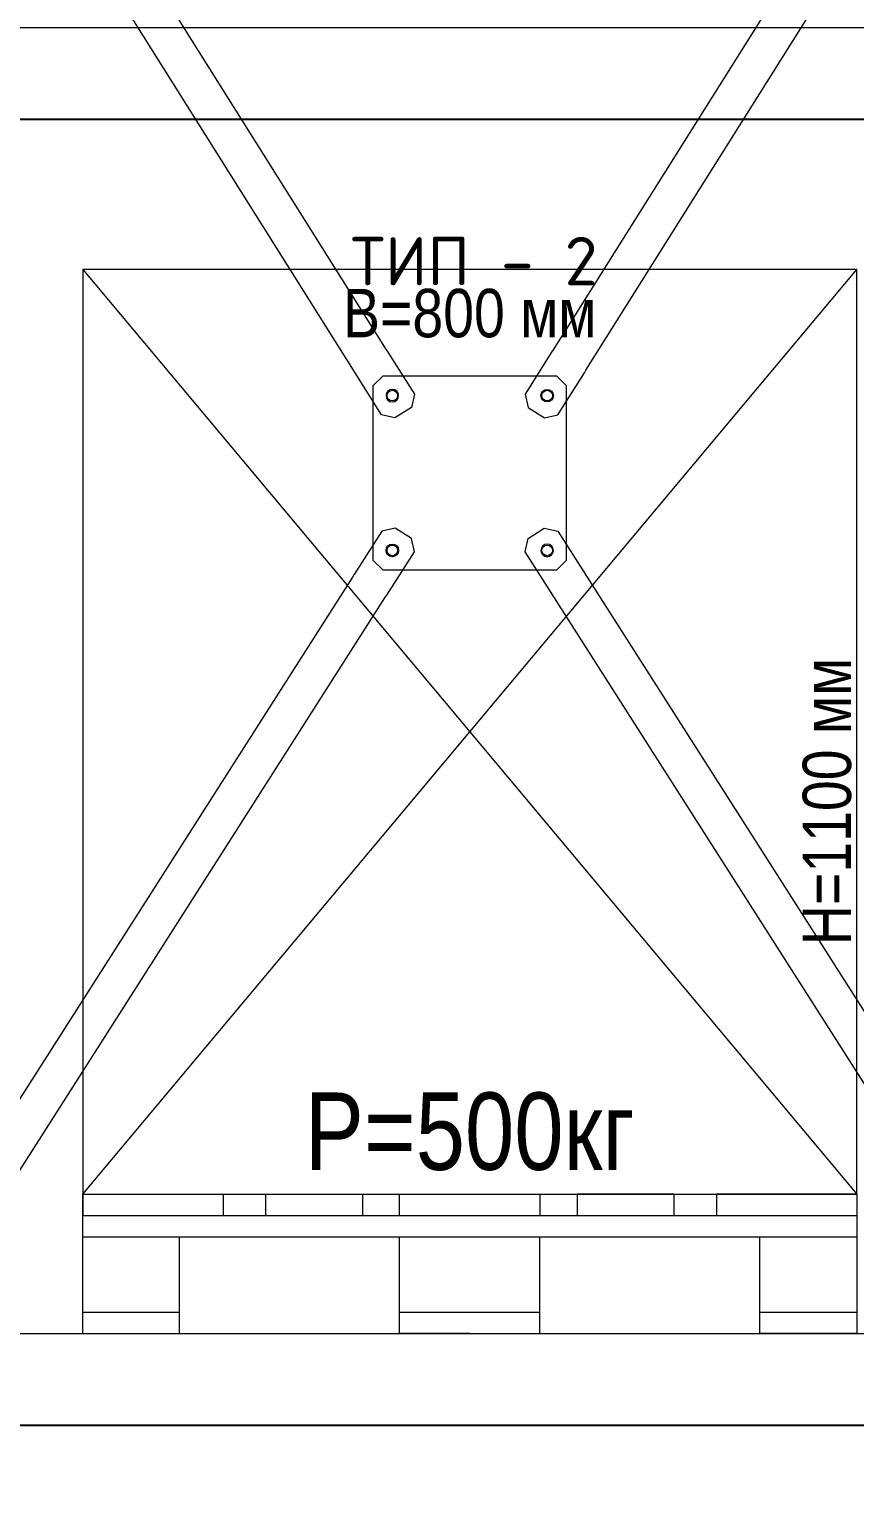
# Model space of a CAD drawing. Header units: millimetres. Extents: x 2140 to 223837, y 2113 to 170313.
# Drawn here: x 221002 to 221854, y 110882 to 112402 of the extents above; entities that cross this region are included whole.
import ezdxf

# ---------------------------------------------------------------- set-up
doc = ezdxf.new("R2010")
doc.units = ezdxf.units.MM
for name, color, linetype, lineweight in [('1.Балка', 5, 'Continuous', 0), ('16.СВЖ', 7, 'Continuous', 0), ('20.Груз', 7, 'Continuous', 0), ('25.Размера', 7, 'Continuous', 0), ('37.Паллеты', 32, 'Continuous', 0), ('44. Полоса СВЖ', 7, 'Continuous', 0), ('7.Поддон', 32, 'Continuous', 0)]:
    doc.layers.add(name, color=color, linetype=linetype, lineweight=lineweight)
doc.styles.add('Arial Narrow', font='ARIALN.TTF')
doc.styles.add('GOST', font='isocpeur.ttf')
doc.styles.add('Курсив', font='isocpeui.ttf')
doc.dimstyles.new('80', dxfattribs={"dimtxt": 80, "dimasz": 80, "dimexe": 0.18, "dimexo": 0, "dimgap": 20, "dimtad": 1, "dimdec": 0, "dimzin": 0, "dimdsep": 46, "dimtxsty": 'Курсив', "dimcen": 0.09, "dimadec": 0, "dimazin": 0, "dimtfac": 1, "dimtdec": 0, "dimtofl": 0, "dimtmove": 0, "dimatfit": 3, "dimfxl": 0.18, "dimtolj": 1, "dimtzin": 0, "dimarcsym": 0})
doc.dimstyles.new('blok40', dxfattribs={"dimtxt": 40, "dimasz": 80, "dimexe": 0.18, "dimexo": 0, "dimgap": 5, "dimtad": 1, "dimtoh": 1, "dimdec": 0, "dimzin": 0, "dimdsep": 46, "dimtxsty": 'GOST', "dimblk": 'NONE', "dimcen": 0.09, "dimse1": 1, "dimse2": 1, "dimsd1": 1, "dimsd2": 1, "dimadec": 0, "dimazin": 0, "dimtfac": 1, "dimtdec": 0, "dimtofl": 0, "dimtmove": 0, "dimatfit": 2, "dimldrblk": 'NONE', "dimfxl": 0.18, "dimtolj": 1, "dimtzin": 0, "dimarcsym": 0})

# ---------------------------------------------------------------- blocks, each defined once
blk = doc.blocks.new('*U1726')
at = {"layer": '1.Балка', "color": 0}
blk.add_line((5, -40.7), (2705, -40.7), dxfattribs=at)
at = {"layer": '1.Балка', "color": 0, "linetype": 'Continuous', "lineweight": 25}
blk.add_line((2705, -135.7), (5, -135.7), dxfattribs=at)
blk = doc.blocks.new('*D1173')
at = {"layer": 'Defpoints', "color": 0, "linetype": 'ByBlock', "transparency": 16777216}
for p in [(1350, 500, 0), (1350, 0, 0), (1350, 0)]:
    blk.add_point(p, dxfattribs=at)
at = {"layer": '25.Размера', "color": 0, "linetype": 'ByBlock', "transparency": 16777216, "insert": (1350, 208.6), "char_height": 80, "attachment_point": 5, "style": 'Arial Narrow'}
blk.add_mtext('\\A1;Р=500кг', dxfattribs=at)
blk = doc.blocks.new('поддон')
at = {"layer": '7.Поддон', "color": 0, "linetype": 'ByBlock'}
for p, q in [((0, 0), (0, 144)), ((0, 144), (0, 122)), ((0, 144), (145, 144)), ((145, 144), (145, 122)), ((189, 144), (289, 144)), ((189, 144), (189, 122)), ((289, 144), (289, 122)), ((327.5, 122), (327.5, 144)), ((327.5, 144), (472.5, 144)), ((472.5, 144), (472.5, 122)), ((611, 144), (511, 144)), ((511, 144), (511, 122)), ((611, 144), (611, 122)), ((800, 144), (655, 144)), ((655, 144), (655, 122)), ((800, 144), (800, 0)), ((0, 122), (800, 122)), ((0, 100), (800, 100)), ((100, 0), (100, 100)), ((327.5, 0), (327.5, 100)), ((472.5, 0), (472.5, 100)), ((700, 0), (700, 100)), ((0, 22), (100, 22)), ((327.5, 22), (472.5, 22)), ((700, 22), (800, 22)), ((0, 0), (100, 0)), ((400, 0), (327.5, 0)), ((400, 0), (472.5, 0)), ((800, 0), (700, 0))]:
    blk.add_line(p, q, dxfattribs=at)
blk = doc.blocks.new('*D1174')
at = {"layer": 'Defpoints', "color": 0, "linetype": 'ByBlock', "transparency": 16777216}
for p in [(950, 1100), (1750, 1100), (1750, 1100)]:
    blk.add_point(p, dxfattribs=at)
at = {"layer": '25.Размера', "color": 0, "linetype": 'ByBlock', "transparency": 16777216, "insert": (1350, 1054.5), "char_height": 50, "attachment_point": 5, "style": 'Arial Narrow'}
blk.add_mtext('\\A1;В=800 мм', dxfattribs=at)
blk = doc.blocks.new('_None')
blk = doc.blocks.new('*D1175')
at = {"layer": 'Defpoints', "color": 0, "linetype": 'ByBlock', "transparency": 16777216}
for p in [(1750, 1100), (1750, 1100), (1750, 0)]:
    blk.add_point(p, dxfattribs=at)
at = {"layer": '25.Размера', "color": 0, "linetype": 'ByBlock', "transparency": 16777216, "insert": (1719.5, 550), "char_height": 50, "attachment_point": 5, "rotation": 90, "style": 'Arial Narrow'}
blk.add_mtext('\\A1;Н=1100 мм', dxfattribs=at)
blk = doc.blocks.new('sdfsdfsfsf')
at = {"linetype": 'ByBlock'}
for p, q in [((-10, 20), (-20, 10)), ((170, 20), (-10, 20)), ((180, 10), (170, 20)), ((-20, 10), (-20, -170)), ((180, -170), (180, 10)), ((-20, -170), (-10, -180)), ((-10, -180), (170, -180)), ((170, -180), (180, -170))]:
    blk.add_line(p, q, dxfattribs=at)
for centre in [(0, 0), (160, 0), (0, -160), (160, -160)]:
    blk.add_circle(centre, 5.5, dxfattribs=at)
blk = doc.blocks.new('*U1497')
at = {"layer": '44. Полоса СВЖ', "color": 3, "linetype": 'ByBlock'}
blk.add_lwpolyline([(-1040.8, -1669.8), (-1039.2, -1667.2), (-7.6, -49.1), (-6, -46.6), (-5.8, -46.3), (22.8, -1.5), (19.7, 12.3), (2.9, 23.1), (-11, 20), (-39.6, -24.8), (-39.7, -25.1), (-41.3, -27.6), (-1073, -1645.7), (-1074.6, -1648.3), (-1102.3, -1691.7), (-1099.2, -1705.5), (-1082.3, -1716.2), (-1068.5, -1713.2)], close=True, dxfattribs=at)
blk.add_circle((0, 0), 6.5, dxfattribs=at)
blk = doc.blocks.new('*U1498')
at = {"layer": '44. Полоса СВЖ', "color": 3, "linetype": 'ByBlock'}
blk.add_lwpolyline([(1296, 2099.8), (1294.4, 2097.3), (7.3, 49.2), (5.7, 46.6), (5.5, 46.4), (-22.8, 1.3), (-19.6, -12.5), (-2.7, -23.1), (11.1, -20), (39.4, 25.1), (39.5, 25.3), (41.1, 27.9), (1328.3, 2076), (1329.9, 2078.5), (1357.3, 2122.1), (1354.2, 2135.9), (1337.2, 2146.6), (1323.4, 2143.4)], close=True, dxfattribs=at)
blk.add_circle((1334.5, 2123.5), 6.5, dxfattribs=at)
blk = doc.blocks.new('*U1499')
at = {"layer": '44. Полоса СВЖ', "color": 3, "linetype": 'ByBlock'}
blk.add_lwpolyline([(1296, 2099.8), (1294.4, 2097.3), (7.3, 49.2), (5.7, 46.6), (5.5, 46.4), (-22.8, 1.3), (-19.6, -12.5), (-2.7, -23.1), (11.1, -20), (39.4, 25.1), (39.5, 25.3), (41.1, 27.9), (1328.3, 2076), (1329.9, 2078.5), (1357.3, 2122.1), (1354.2, 2135.9), (1337.2, 2146.6), (1323.4, 2143.4)], close=True, dxfattribs=at)
blk.add_circle((1334.5, 2123.5), 6.5, dxfattribs=at)
blk = doc.blocks.new('*U1468')
at = {"layer": '44. Полоса СВЖ', "color": 3, "linetype": 'ByBlock'}
blk.add_lwpolyline([(-1040.8, -1669.8), (-1039.2, -1667.2), (-7.6, -49.1), (-6, -46.6), (-5.8, -46.3), (22.8, -1.5), (19.7, 12.3), (2.9, 23.1), (-11, 20), (-39.6, -24.8), (-39.7, -25.1), (-41.3, -27.6), (-1073, -1645.7), (-1074.6, -1648.3), (-1102.3, -1691.7), (-1099.2, -1705.5), (-1082.3, -1716.2), (-1068.5, -1713.2)], close=True, dxfattribs=at)
blk.add_circle((0, 0), 6.5, dxfattribs=at)
blk = doc.blocks.new('*U1296')
at = {"color": 0, "lineweight": 0, "xscale": -1}
for name, p, rotation in [('*U1498', (0, 4417), 180.0131401093583), ('*U1468', (1495, 2133.8), 0.01314010935820065)]:
    blk.add_blockref(name, p, dxfattribs=dict(at, rotation=rotation))
at = {"color": 0, "lineweight": 0}
for name, p, rotation in [('*U1499', (2830, 4417), 179.9868598906417), ('*U1497', (1335, 2133.8), 359.9868598906417)]:
    blk.add_blockref(name, p, dxfattribs=dict(at, rotation=rotation))
at = {"linetype": 'ByBlock'}
blk.add_blockref('sdfsdfsfsf', (1335, 2293.8), dxfattribs=at)
at = {"color": 0, "insert": (1291.9, 2457.9), "char_height": 50, "attachment_point": 1, "style": 'GOST'}
blk.add_mtext_dynamic_manual_height_columns('ТИП - 2', width=1339.619, gutter_width=12.5, heights=[0], dxfattribs=at)
blk = doc.blocks.new('*U1164')
at = {"layer": '20.Груз', "color": 0, "linetype": 'ByBlock'}
for p, q in [((950, 144), (1750, 1100)), ((950, 1100), (1750, 144))]:
    blk.add_line(p, q, dxfattribs=at)
blk.add_lwpolyline([(950, 144), (1750, 144), (1750, 1100), (950, 1100)], close=True, dxfattribs=at)
at = {"layer": '7.Поддон', "color": 0, "linetype": 'ByBlock'}
blk.add_blockref('поддон', (950, 0), dxfattribs=at)
at = {"layer": '25.Размера', "color": 0, "linetype": 'ByBlock'}
dim = blk.add_linear_dim(base=(1750, 1100), p1=(950, 1100), p2=(1750, 1100), text='В=<> мм', dimstyle='blok40', override={"dimtxt": 50, "dimgap": 20, "dimtad": 4, "dimtxsty": 'Arial Narrow'}, dxfattribs=at)
dim.commit()
dim.dimension.update_dxf_attribs({"geometry": '*D1174', "text_midpoint": (1350, 1054.5)})
dim = blk.add_linear_dim(base=(1750, 1100), p1=(1750, 0), p2=(1750, 1100), angle=90, text='Н=<> мм', dimstyle='blok40', override={"dimtxt": 50, "dimtxsty": 'Arial Narrow'}, dxfattribs=at)
dim.commit()
dim.dimension.update_dxf_attribs({"geometry": '*D1175', "text_midpoint": (1719.5, 550)})
dim = blk.add_linear_dim(base=(1350, 0, 0), p1=(1350, 500), p2=(1350, 0), angle=90, text='Р=<>кг', dimstyle='80', override={"dimtih": 1, "dimtxsty": 'Arial Narrow', "dimse1": 1, "dimse2": 1, "dimsd1": 1, "dimsd2": 1, "dimtmove": 2}, dxfattribs=at)
dim.commit()
dim.dimension.update_dxf_attribs({"geometry": '*D1173', "text_midpoint": (1350, 208.6, 0), "dimtype": 160})

msp = doc.modelspace()

# ---------------------------------------------------------------- block references
at = {"layer": '1.Балка', "color": 1}
for p in [(220101.7, 112444.5), (220101.7, 111094.5)]:
    msp.add_blockref('*U1726', p, dxfattribs=at)
at = {"layer": '16.СВЖ', "color": 0}
msp.add_blockref('*U1296', (220041.7, 109729.5), dxfattribs=at)
at = {"layer": '37.Паллеты', "color": 1, "lineweight": 0}
msp.add_blockref('*U1164', (220106.7, 111053.8), dxfattribs=at)

doc.saveas('drawing.dxf')
